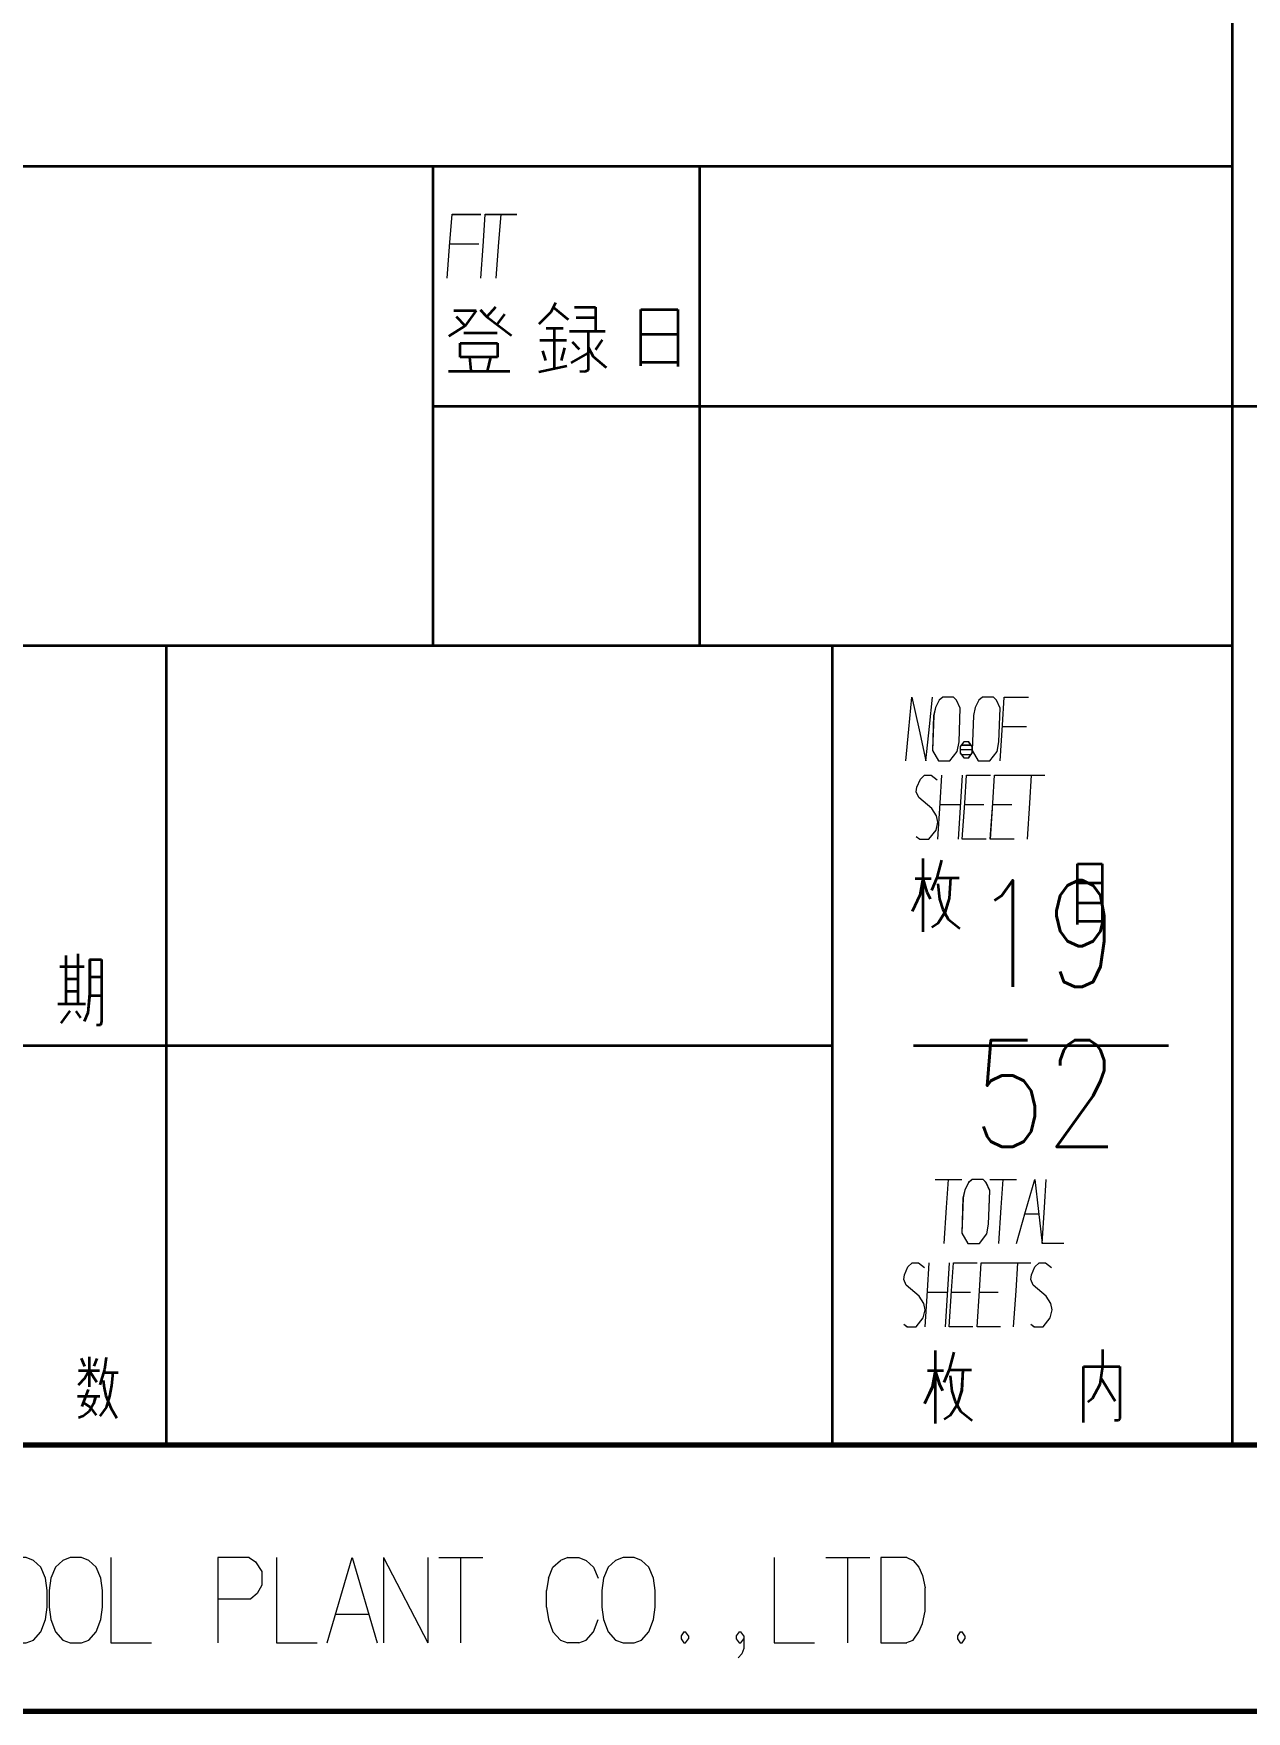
# Model space of a CAD drawing. Header units: millimetres. Extents: x 1333 to 104182, y -62616 to -5704.
# Drawn here: x 43506.9 to 43552.4, y -62590.8 to -62527.8 of the extents above; entities that cross this region are included whole.
import ezdxf
from ezdxf.enums import TextEntityAlignment as Align

# ---------------------------------------------------------------- set-up
doc = ezdxf.new("R2010")
doc.units = ezdxf.units.MM
doc.header["$LTSCALE"] = 0.5
for name, color, linetype in [('08', 1, 'Continuous'), ('11', 3, 'Continuous'), ('SHM_LABEL', 40, 'Continuous')]:
    doc.layers.add(name, color=color, linetype=linetype)
doc.styles.add('KAI', font='simplex.shx', dxfattribs={"width": 0.8, "bigfont": 'extfont.shx'})

# ---------------------------------------------------------------- blocks, each defined once
blk = doc.blocks.new('A$C32A078D3')
at = {"color": 7, "lineweight": 13}
for points in [[(-70.689, 5.774), (-70.965, 5.67), (-71.242, 5.412), (-71.415, 4.999), (-71.484, 4.535), (-71.484, 3.916), (-71.415, 3.451), (-71.242, 2.986), (-70.965, 2.677), (-70.689, 2.574), (-70.274, 2.574), (-69.997, 2.677), (-69.72, 2.986), (-69.548, 3.451), (-69.478, 3.916), (-69.478, 4.535), (-69.548, 4.999), (-69.72, 5.412), (-69.997, 5.67), (-70.274, 5.774)], [(-68.614, 5.774), (-68.891, 5.67), (-69.167, 5.412), (-69.34, 4.999), (-69.409, 4.535), (-69.409, 3.916), (-69.34, 3.451), (-69.167, 2.986), (-68.891, 2.677), (-68.614, 2.574), (-68.199, 2.574), (-67.922, 2.677), (-67.646, 2.986), (-67.473, 3.451), (-67.404, 3.916), (-67.404, 4.535), (-67.473, 4.999), (-67.646, 5.412), (-67.922, 5.67), (-68.199, 5.774)], [(-47.865, 5.774), (-48.142, 5.67), (-48.419, 5.412), (-48.592, 4.999), (-48.661, 4.535), (-48.661, 3.916), (-48.592, 3.451), (-48.419, 2.986), (-48.142, 2.677), (-47.865, 2.574), (-47.451, 2.574), (-47.174, 2.677), (-46.897, 2.986), (-46.724, 3.451), (-46.655, 3.916), (-46.655, 4.535), (-46.724, 4.999), (-46.897, 5.412), (-47.174, 5.67), (-47.451, 5.774)]]:
    blk.add_lwpolyline(points, close=True, dxfattribs=at)
for points in [[(-67.092, 5.774), (-67.092, 2.574), (-65.571, 2.574)], [(-61.905, 5.774), (-63.081, 5.774)], [(-63.081, 5.774), (-63.081, 2.574)], [(-61.905, 5.774), (-61.663, 5.619), (-61.421, 5.257), (-61.421, 4.741), (-61.594, 4.432), (-61.836, 4.225)], [(-60.868, 5.774), (-60.868, 2.574), (-59.346, 2.574)], [(-58.966, 2.574), (-58.032, 5.774), (-57.099, 2.574)], [(-56.856, 5.774), (-56.856, 2.574)], [(-56.856, 5.774), (-55.197, 2.574)], [(-55.197, 5.774), (-55.197, 2.574)], [(-54.782, 5.774), (-53.122, 5.774)], [(-53.952, 2.574), (-53.952, 5.774)], [(-50.494, 5.412), (-50.217, 5.67)], [(-49.94, 5.774), (-50.217, 5.67)], [(-49.94, 5.774), (-49.525, 5.774)], [(-49.525, 5.774), (-49.249, 5.67), (-48.972, 5.412), (-48.799, 4.999)], [(-42.194, 5.774), (-42.194, 2.574), (-40.673, 2.574)], [(-40.258, 5.774), (-38.598, 5.774)], [(-39.428, 2.574), (-39.428, 5.774)], [(-37.215, 5.774), (-38.183, 5.774), (-38.183, 2.574)], [(-37.215, 5.774), (-36.973, 5.67), (-36.765, 5.412), (-36.627, 5.103), (-36.523, 4.638)], [(-50.667, 4.999), (-50.494, 5.412)], [(-50.667, 4.999), (-50.736, 4.535)], [(-50.736, 3.916), (-50.736, 4.535)], [(-36.523, 3.761), (-36.523, 4.638)], [(-63.081, 4.225), (-61.836, 4.225)], [(-50.736, 3.916), (-50.667, 3.451)], [(-58.655, 3.657), (-57.41, 3.657)], [(-50.667, 3.451), (-50.494, 2.986)], [(-49.525, 2.574), (-49.249, 2.677), (-48.972, 2.986), (-48.799, 3.451)], [(-37.249, 2.574), (-36.973, 2.677), (-36.765, 2.986), (-36.627, 3.296), (-36.523, 3.761)], [(-50.494, 2.986), (-50.217, 2.677)], [(-50.217, 2.677), (-49.94, 2.574)], [(-49.525, 2.574), (-49.94, 2.574)], [(-45.583, 2.986), (-45.687, 2.832)], [(-45.687, 2.832), (-45.687, 2.728)], [(-45.687, 2.728), (-45.583, 2.574)], [(-45.583, 2.986), (-45.514, 2.986)], [(-45.583, 2.574), (-45.514, 2.574)], [(-45.41, 2.832), (-45.514, 2.986)], [(-45.514, 2.574), (-45.41, 2.728)], [(-45.41, 2.832), (-45.41, 2.728)], [(-43.508, 2.986), (-43.612, 2.832)], [(-43.612, 2.832), (-43.612, 2.728)], [(-43.612, 2.728), (-43.508, 2.574)], [(-43.508, 2.986), (-43.439, 2.986)], [(-43.508, 2.574), (-43.439, 2.574)], [(-43.335, 2.832), (-43.439, 2.986)], [(-43.439, 2.574), (-43.335, 2.728)], [(-43.335, 2.832), (-43.335, 2.367)], [(-38.183, 2.574), (-37.215, 2.574)], [(-35.209, 2.986), (-35.313, 2.832)], [(-35.313, 2.832), (-35.313, 2.728)], [(-35.313, 2.728), (-35.209, 2.574)], [(-35.209, 2.986), (-35.14, 2.986)], [(-35.209, 2.574), (-35.14, 2.574)], [(-35.036, 2.832), (-35.14, 2.986)], [(-35.14, 2.574), (-35.036, 2.728)], [(-35.036, 2.832), (-35.036, 2.728)], [(-43.335, 2.367), (-43.405, 2.161), (-43.543, 2.006)]]:
    blk.add_lwpolyline(points, dxfattribs=at)
blk = doc.blocks.new('999')
at = {"color": 7, "lineweight": 35}
for p, q in [((75849.98, -11451.12), (75849.98, -11913.12)), ((75849.98, -11769.12), (75474.98, -11769.12)), ((75759.98, -11796.12), (75854.48, -11796.12)), ((75804.98, -11823.12), (75475.51, -11823.12)), ((75729.98, -11913.12), (75729.98, -11823.12)), ((75804.98, -11913.12), (75804.98, -11823.12)), ((75684.98, -11868.12), (75804.98, -11868.12)), ((75894.98, -11913.12), (75114.98, -11913.12))]:
    blk.add_line(p, q, dxfattribs=at)
at = {"color": 7, "lineweight": 35, "ltscale": 0.45}
for p, q in [((75759.98, -11769.12), (75759.98, -11823.12)), ((75789.98, -11769.12), (75789.98, -11823.12))]:
    blk.add_line(p, q, dxfattribs=at)
at = {"color": 7, "lineweight": 35, "ltscale": 0.020947}
for p, q in [((75762.33, -11785.36), (75764.84, -11785.36)), ((75816.71, -11849.24), (75819.22, -11849.24)), ((75818.11, -11904.64), (75820.62, -11904.64))]:
    blk.add_line(p, q, dxfattribs=at)
at = {"color": 7, "lineweight": 35, "ltscale": 0.017522}
blk.add_line((75764.84, -11785.36), (75763.61, -11787.06), dxfattribs=at)
at = {"color": 7, "lineweight": 35, "ltscale": 0.008882}
blk.add_line((75765.31, -11785.28), (75766.03, -11786.08), dxfattribs=at)
at = {"color": 7, "lineweight": 35, "ltscale": 0.012369}
blk.add_line((75767.04, -11784.99), (75766.03, -11786.08), dxfattribs=at)
at = {"color": 7, "lineweight": 35, "ltscale": 0.009849}
blk.add_line((75773.77, -11784.47), (75773.25, -11785.53), dxfattribs=at)
at = {"color": 7, "lineweight": 35, "ltscale": 0.018018}
blk.add_line((75773.51, -11784.99), (75775.19, -11786.35), dxfattribs=at)
at = {"color": 7, "lineweight": 35, "ltscale": 0.019714}
blk.add_line((75775.93, -11784.99), (75778.3, -11784.99), dxfattribs=at)
at = {"color": 7, "lineweight": 35, "ltscale": 0.022021}
blk.add_line((75778.3, -11784.99), (75778.3, -11787.63), dxfattribs=at)
at = {"color": 7, "lineweight": 35, "ltscale": 0.052899}
blk.add_line((75783.4, -11791.58), (75783.4, -11785.23), dxfattribs=at)
at = {"color": 7, "lineweight": 35, "ltscale": 0.034705}
for p, q in [((75783.4, -11785.23), (75787.57, -11785.23)), ((75783.4, -11788), (75787.57, -11788)), ((75783.4, -11791.16), (75787.57, -11791.16))]:
    blk.add_line(p, q, dxfattribs=at)
at = {"color": 7, "lineweight": 35, "ltscale": 0.053516}
blk.add_line((75787.57, -11785.23), (75787.57, -11791.66), dxfattribs=at)
at = {"color": 7, "lineweight": 35, "ltscale": 0.018302}
blk.add_line((75763.61, -11787.06), (75761.76, -11788.25), dxfattribs=at)
at = {"color": 7, "lineweight": 35, "ltscale": 0.012214}
blk.add_line((75762.58, -11786.03), (75763.61, -11787.06), dxfattribs=at)
at = {"color": 7, "lineweight": 35, "ltscale": 0.029104}
blk.add_line((75766.03, -11786.08), (75768.84, -11788.15), dxfattribs=at)
at = {"color": 7, "lineweight": 35, "ltscale": 0.011868}
blk.add_line((75768.02, -11785.78), (75767.17, -11786.92), dxfattribs=at)
at = {"color": 7, "lineweight": 35, "ltscale": 0.015988}
blk.add_line((75773.25, -11785.53), (75771.89, -11786.89), dxfattribs=at)
at = {"color": 7, "lineweight": 35, "ltscale": 0.016016}
blk.add_line((75772.73, -11787.33), (75774.65, -11787.33), dxfattribs=at)
at = {"color": 7, "lineweight": 35, "ltscale": 0.037256}
blk.add_line((75773.64, -11787.33), (75773.64, -11791.81), dxfattribs=at)
at = {"color": 7, "lineweight": 35, "ltscale": 0.018274}
for p, q in [((75776.11, -11786.12), (75778.3, -11786.12)), ((75721.32, -11862.26), (75721.11, -11864.44))]:
    blk.add_line(p, q, dxfattribs=at)
at = {"color": 7, "lineweight": 35, "ltscale": 0.013379}
blk.add_line((75763.05, -11790.62), (75763.05, -11789.01), dxfattribs=at)
at = {"color": 7, "lineweight": 35, "ltscale": 0.03512}
for p, q in [((75763.05, -11789.01), (75767.26, -11789.01)), ((75767.26, -11790.59), (75763.05, -11790.59))]:
    blk.add_line(p, q, dxfattribs=at)
at = {"color": 7, "lineweight": 35, "ltscale": 0.031433}
blk.add_line((75763.44, -11787.88), (75767.21, -11787.88), dxfattribs=at)
at = {"color": 7, "lineweight": 35, "ltscale": 0.013174}
blk.add_line((75767.26, -11789.01), (75767.26, -11790.59), dxfattribs=at)
at = {"color": 7, "lineweight": 35, "ltscale": 0.024854}
blk.add_line((75772.02, -11788.69), (75775, -11788.69), dxfattribs=at)
at = {"color": 7, "lineweight": 35, "ltscale": 0.033472}
blk.add_line((75775.34, -11787.68), (75779.36, -11787.68), dxfattribs=at)
at = {"color": 7, "lineweight": 35, "ltscale": 0.009605}
blk.add_line((75775.64, -11788.87), (75776.43, -11789.71), dxfattribs=at)
at = {"color": 7, "lineweight": 35, "ltscale": 0.036639}
blk.add_line((75777.44, -11787.68), (75777.44, -11792.08), dxfattribs=at)
at = {"color": 7, "lineweight": 35, "ltscale": 0.011126}
blk.add_line((75779.04, -11788.64), (75778.3, -11789.76), dxfattribs=at)
at = {"color": 7, "lineweight": 35, "ltscale": 0.012615}
blk.add_line((75764.08, -11790.59), (75764.23, -11792.1), dxfattribs=at)
at = {"color": 7, "lineweight": 35, "ltscale": 0.013483}
blk.add_line((75766.45, -11790.59), (75766.1, -11792.18), dxfattribs=at)
at = {"color": 7, "lineweight": 35, "ltscale": 0.009505}
blk.add_line((75772.31, -11789.9), (75772.66, -11790.99), dxfattribs=at)
at = {"color": 7, "lineweight": 35, "ltscale": 0.012185}
blk.add_line((75774.8, -11789.56), (75774.41, -11790.97), dxfattribs=at)
at = {"color": 7, "lineweight": 35, "ltscale": 0.018228}
blk.add_line((75775.54, -11791.24), (75777.44, -11790.15), dxfattribs=at)
at = {"color": 7, "lineweight": 35, "ltscale": 0.010128}
blk.add_line((75777.44, -11789.46), (75778.03, -11790.52), dxfattribs=at)
at = {"color": 7, "lineweight": 35, "ltscale": 0.015901}
blk.add_line((75778.03, -11790.52), (75779.48, -11791.76), dxfattribs=at)
at = {"color": 7, "lineweight": 35, "ltscale": 0.057703}
blk.add_line((75761.72, -11792.18), (75768.64, -11792.18), dxfattribs=at)
at = {"color": 7, "lineweight": 35, "ltscale": 0.026672}
blk.add_line((75771.92, -11792.25), (75775.05, -11791.58), dxfattribs=at)
at = {"color": 7, "lineweight": 35, "ltscale": 0.004742}
blk.add_line((75777.09, -11792.25), (75776.53, -11792.2), dxfattribs=at)
at = {"color": 7, "lineweight": 35, "ltscale": 0.003221}
blk.add_line((75777.44, -11792.08), (75777.09, -11792.25), dxfattribs=at)
at = {"color": 7, "lineweight": 35, "ltscale": 0.375}
blk.add_line((75849.98, -11823.12), (75804.98, -11823.12), dxfattribs=at)
at = {"color": 7, "lineweight": 35, "ltscale": 0.068576}
for p, q in [((75815.15, -11847.08), (75815.15, -11855.31)), ((75816.55, -11902.48), (75816.55, -11910.71))]:
    blk.add_line(p, q, dxfattribs=at)
at = {"color": 7, "lineweight": 35, "ltscale": 0.017161}
blk.add_line((75817.24, -11847.25), (75816.71, -11849.24), dxfattribs=at)
at = {"color": 7, "lineweight": 35, "ltscale": 0.023145}
for p, q in [((75832.56, -11847.65), (75835.34, -11847.65)), ((75832.56, -11849.81), (75835.34, -11849.81)), ((75832.56, -11852.07), (75835.34, -11852.07)), ((75832.56, -11854.13), (75835.34, -11854.13))]:
    blk.add_line(p, q, dxfattribs=at)
at = {"color": 7, "lineweight": 35, "ltscale": 0.057181}
blk.add_line((75832.56, -11854.51), (75832.56, -11847.65), dxfattribs=at)
at = {"color": 7, "lineweight": 35, "ltscale": 0.057581}
blk.add_line((75835.34, -11847.65), (75835.34, -11854.56), dxfattribs=at)
at = {"color": 7, "lineweight": 35, "ltscale": 0.014966}
for p, q in [((75814.27, -11849.31), (75816.06, -11849.31)), ((75815.66, -11904.71), (75817.46, -11904.71))]:
    blk.add_line(p, q, dxfattribs=at)
at = {"color": 7, "lineweight": 35, "ltscale": 0.015843}
for p, q in [((75815.15, -11849.31), (75814.82, -11851.18)), ((75816.55, -11904.71), (75816.21, -11906.58))]:
    blk.add_line(p, q, dxfattribs=at)
at = {"color": 7, "lineweight": 35, "ltscale": 0.013344}
blk.add_line((75815.15, -11849.31), (75815.61, -11850.84), dxfattribs=at)
at = {"color": 7, "lineweight": 35, "ltscale": 0.012994}
blk.add_line((75816.71, -11849.24), (75816.11, -11850.68), dxfattribs=at)
at = {"color": 7, "lineweight": 35, "ltscale": 0.019431}
for p, q in [((75818.27, -11849.24), (75818.12, -11851.56)), ((75819.66, -11904.64), (75819.52, -11906.97))]:
    blk.add_line(p, q, dxfattribs=at)
at = {"color": 7, "lineweight": 35, "ltscale": 0.017255}
for p, q in [((75814.82, -11851.18), (75813.93, -11853.05)), ((75816.21, -11906.58), (75815.33, -11908.46))]:
    blk.add_line(p, q, dxfattribs=at)
at = {"color": 7, "lineweight": 35, "ltscale": 0.006882}
blk.add_line((75815.61, -11850.84), (75815.97, -11851.59), dxfattribs=at)
at = {"color": 7, "lineweight": 35, "ltscale": 0.014287}
blk.add_line((75816.83, -11849.93), (75817.02, -11851.64), dxfattribs=at)
at = {"color": 7, "lineweight": 35, "ltscale": 0.01408}
for p, q in [((75818.12, -11851.56), (75817.6, -11853.17)), ((75819.52, -11906.97), (75819, -11908.58))]:
    blk.add_line(p, q, dxfattribs=at)
at = {"color": 7, "lineweight": 35, "ltscale": 0.01189}
for p, q in [((75817.6, -11853.17), (75816.83, -11854.37)), ((75819, -11908.58), (75818.23, -11909.78))]:
    blk.add_line(p, q, dxfattribs=at)
at = {"color": 7, "lineweight": 35, "ltscale": 0.010301}
blk.add_line((75817.02, -11851.64), (75817.4, -11852.81), dxfattribs=at)
at = {"color": 7, "lineweight": 35, "ltscale": 0.010289}
for p, q in [((75817.4, -11852.81), (75818, -11853.89)), ((75818.8, -11908.22), (75819.4, -11909.3))]:
    blk.add_line(p, q, dxfattribs=at)
at = {"color": 7, "lineweight": 35, "ltscale": 0.006873}
for p, q in [((75816.83, -11854.37), (75816.16, -11854.85)), ((75818.23, -11909.78), (75817.56, -11910.26))]:
    blk.add_line(p, q, dxfattribs=at)
at = {"color": 7, "lineweight": 35, "ltscale": 0.013902}
for p, q in [((75818, -11853.89), (75819.3, -11854.95)), ((75819.4, -11909.3), (75820.69, -11910.35))]:
    blk.add_line(p, q, dxfattribs=at)
at = {"color": 7, "lineweight": 35, "ltscale": 0.045142}
blk.add_line((75718.65, -11857.99), (75718.65, -11863.41), dxfattribs=at)
at = {"color": 7, "lineweight": 35, "ltscale": 0.046893}
blk.add_line((75719.98, -11857.81), (75719.98, -11863.44), dxfattribs=at)
at = {"color": 7, "lineweight": 35, "ltscale": 0.011035}
for p, q in [((75721.32, -11858.44), (75722.64, -11858.44)), ((75721.32, -11860.38), (75722.64, -11860.38))]:
    blk.add_line(p, q, dxfattribs=at)
at = {"color": 7, "lineweight": 35, "ltscale": 0.031802}
blk.add_line((75721.32, -11858.44), (75721.32, -11862.26), dxfattribs=at)
at = {"color": 7, "lineweight": 35, "ltscale": 0.058078}
blk.add_line((75722.64, -11858.44), (75722.64, -11865.41), dxfattribs=at)
at = {"color": 7, "lineweight": 35, "ltscale": 0.022729}
blk.add_line((75717.98, -11859.23), (75720.7, -11859.23), dxfattribs=at)
at = {"color": 7, "lineweight": 35, "ltscale": 0.011023}
for p, q in [((75718.65, -11860.62), (75719.98, -11860.62)), ((75718.65, -11862.02), (75719.98, -11862.02))]:
    blk.add_line(p, q, dxfattribs=at)
at = {"color": 7, "lineweight": 35, "ltscale": 0.011206}
blk.add_line((75721.29, -11862.48), (75722.64, -11862.48), dxfattribs=at)
at = {"color": 7, "lineweight": 35, "ltscale": 0.025818}
blk.add_line((75717.75, -11863.44), (75720.85, -11863.44), dxfattribs=at)
at = {"color": 7, "lineweight": 35, "ltscale": 0.014197}
blk.add_line((75719.07, -11864.23), (75718.09, -11865.62), dxfattribs=at)
at = {"color": 7, "lineweight": 35, "ltscale": 0.007705}
blk.add_line((75719.75, -11864.26), (75720.3, -11865.01), dxfattribs=at)
at = {"color": 7, "lineweight": 35, "ltscale": 0.008758}
blk.add_line((75721.11, -11864.44), (75720.7, -11865.41), dxfattribs=at)
at = {"color": 7, "lineweight": 35, "ltscale": 0.003796}
blk.add_line((75722.53, -11865.82), (75722.07, -11865.82), dxfattribs=at)
at = {"color": 7, "lineweight": 35, "ltscale": 0.003533}
blk.add_line((75722.64, -11865.41), (75722.53, -11865.82), dxfattribs=at)
at = {"color": 7, "lineweight": 35, "ltscale": 0.239099}
blk.add_line((75814.11, -11868.12), (75842.8, -11868.12), dxfattribs=at)
at = {"color": 7, "lineweight": 35, "ltscale": 0.016013}
blk.add_line((75835.39, -11902.35), (75835.39, -11904.27), dxfattribs=at)
at = {"color": 7, "lineweight": 35, "ltscale": 0.008164}
blk.add_line((75720.35, -11903.33), (75720.74, -11904.23), dxfattribs=at)
at = {"color": 7, "lineweight": 35, "ltscale": 0.028311}
blk.add_line((75721.25, -11903.17), (75721.25, -11906.57), dxfattribs=at)
at = {"color": 7, "lineweight": 35, "ltscale": 0.0079}
blk.add_line((75722.12, -11903.36), (75721.78, -11904.24), dxfattribs=at)
at = {"color": 7, "lineweight": 35, "ltscale": 0.011243}
blk.add_line((75723.18, -11903.26), (75722.98, -11904.6), dxfattribs=at)
at = {"color": 7, "lineweight": 35, "ltscale": 0.017167}
blk.add_line((75818.63, -11902.65), (75818.11, -11904.64), dxfattribs=at)
at = {"color": 7, "lineweight": 35, "ltscale": 0.034058}
blk.add_line((75833.23, -11904.27), (75837.32, -11904.27), dxfattribs=at)
at = {"color": 7, "lineweight": 35, "ltscale": 0.052502}
blk.add_line((75833.23, -11910.57), (75833.23, -11904.27), dxfattribs=at)
at = {"color": 7, "lineweight": 35, "ltscale": 0.017097}
blk.add_line((75835.39, -11904.27), (75835.06, -11906.29), dxfattribs=at)
at = {"color": 7, "lineweight": 35, "ltscale": 0.048779}
blk.add_line((75837.32, -11904.27), (75837.32, -11910.12), dxfattribs=at)
at = {"color": 7, "lineweight": 35, "ltscale": 0.009044}
blk.add_line((75720.77, -11905.58), (75720.03, -11906.37), dxfattribs=at)
at = {"color": 7, "lineweight": 35, "ltscale": 0.019482}
blk.add_line((75720.07, -11904.74), (75722.41, -11904.74), dxfattribs=at)
at = {"color": 7, "lineweight": 35, "ltscale": 0.008049}
blk.add_line((75721.25, -11904.74), (75720.77, -11905.58), dxfattribs=at)
at = {"color": 7, "lineweight": 35, "ltscale": 0.012939}
blk.add_line((75721.25, -11904.74), (75722.12, -11906.03), dxfattribs=at)
at = {"color": 7, "lineweight": 35, "ltscale": 0.015129}
blk.add_line((75722.98, -11904.6), (75722.46, -11906.34), dxfattribs=at)
at = {"color": 7, "lineweight": 35, "ltscale": 0.007281}
blk.add_line((75722.84, -11905.82), (75722.94, -11906.69), dxfattribs=at)
at = {"color": 7, "lineweight": 35, "ltscale": 0.01366}
blk.add_line((75722.88, -11904.95), (75724.52, -11904.95), dxfattribs=at)
at = {"color": 7, "lineweight": 35, "ltscale": 0.012385}
blk.add_line((75723.93, -11904.95), (75723.77, -11906.43), dxfattribs=at)
at = {"color": 7, "lineweight": 35, "ltscale": 0.013341}
blk.add_line((75816.55, -11904.71), (75817, -11906.25), dxfattribs=at)
at = {"color": 7, "lineweight": 35, "ltscale": 0.006887}
blk.add_line((75817, -11906.25), (75817.36, -11906.99), dxfattribs=at)
at = {"color": 7, "lineweight": 35, "ltscale": 0.012989}
blk.add_line((75818.11, -11904.64), (75817.51, -11906.08), dxfattribs=at)
at = {"color": 7, "lineweight": 35, "ltscale": 0.014284}
blk.add_line((75818.23, -11905.34), (75818.42, -11907.04), dxfattribs=at)
at = {"color": 7, "lineweight": 35, "ltscale": 0.015369}
blk.add_line((75835.06, -11906.29), (75834.21, -11907.93), dxfattribs=at)
at = {"color": 7, "lineweight": 35, "ltscale": 0.025794}
blk.add_line((75835.18, -11905.54), (75836.82, -11908.17), dxfattribs=at)
at = {"color": 7, "lineweight": 35, "ltscale": 0.021021}
blk.add_line((75719.95, -11907.62), (75722.47, -11907.62), dxfattribs=at)
at = {"color": 7, "lineweight": 35, "ltscale": 0.017013}
blk.add_line((75721.16, -11906.85), (75720.43, -11908.76), dxfattribs=at)
at = {"color": 7, "lineweight": 35, "ltscale": 0.007527}
blk.add_line((75721.99, -11907.62), (75721.75, -11908.49), dxfattribs=at)
at = {"color": 7, "lineweight": 35, "ltscale": 0.007429}
blk.add_line((75722.94, -11906.69), (75723.14, -11907.56), dxfattribs=at)
at = {"color": 7, "lineweight": 35, "ltscale": 0.012408}
blk.add_line((75723.14, -11907.56), (75723.7, -11908.94), dxfattribs=at)
at = {"color": 7, "lineweight": 35, "ltscale": 0.011169}
blk.add_line((75723.56, -11907.61), (75723.18, -11908.9), dxfattribs=at)
at = {"color": 7, "lineweight": 35, "ltscale": 0.009991}
blk.add_line((75723.77, -11906.43), (75723.56, -11907.61), dxfattribs=at)
at = {"color": 7, "lineweight": 35, "ltscale": 0.010304}
blk.add_line((75818.42, -11907.04), (75818.8, -11908.22), dxfattribs=at)
at = {"color": 7, "lineweight": 35, "ltscale": 0.005232}
blk.add_line((75834.21, -11907.93), (75833.71, -11908.3), dxfattribs=at)
at = {"color": 7, "lineweight": 35, "ltscale": 0.004694}
blk.add_line((75720.58, -11909.86), (75720.06, -11910.06), dxfattribs=at)
at = {"color": 7, "lineweight": 35, "ltscale": 0.007101}
blk.add_line((75721.27, -11909.35), (75720.58, -11909.86), dxfattribs=at)
at = {"color": 7, "lineweight": 35, "ltscale": 0.007352}
blk.add_line((75720.59, -11908.33), (75721.33, -11908.82), dxfattribs=at)
at = {"color": 7, "lineweight": 35, "ltscale": 0.00816}
blk.add_line((75721.75, -11908.49), (75721.27, -11909.35), dxfattribs=at)
at = {"color": 7, "lineweight": 35, "ltscale": 0.009949}
blk.add_line((75721.33, -11908.82), (75722.05, -11909.76), dxfattribs=at)
at = {"color": 7, "lineweight": 35, "ltscale": 0.010044}
blk.add_line((75723.18, -11908.9), (75722.46, -11909.86), dxfattribs=at)
at = {"color": 7, "lineweight": 35, "ltscale": 0.011303}
blk.add_line((75723.7, -11908.94), (75724.39, -11910.11), dxfattribs=at)
at = {"color": 7, "lineweight": 35, "ltscale": 0.002398}
blk.add_line((75837.32, -11910.12), (75837.18, -11910.37), dxfattribs=at)
at = {"color": 7, "lineweight": 35, "ltscale": 0.003748}
blk.add_line((75837.18, -11910.37), (75836.73, -11910.37), dxfattribs=at)
at = {"color": 7, "lineweight": 70}
for p, q in [((75894.98, -11913.12), (73476.98, -11913.12)), ((75924.98, -11943.12), (73401.98, -11943.12))]:
    blk.add_line(p, q, dxfattribs=at)
at = {"color": 7, "lineweight": 35, "ltscale": 0.175}
blk.add_line((75849.98, -11913.12), (75870.98, -11913.12), dxfattribs=at)
at = {"color": 7, "lineweight": 13}
for points in [[(75761.57, -11781.72), (75761.89, -11777.67), (75762.14, -11774.52), (75765.38, -11774.52)], [(75765.38, -11781.72), (75765.63, -11778.12), (75765.87, -11774.52)], [(75765.87, -11774.52), (75769.44, -11774.52)], [(75767.09, -11781.72), (75767.41, -11777.67), (75767.66, -11774.52)], [(75761.89, -11777.85), (75765.14, -11777.85)], [(75813.24, -11836.08), (75813.58, -11832.48), (75813.92, -11828.88), (75814.73, -11832.57), (75815.48, -11836.08), (75815.89, -11832.21), (75816.23, -11828.88)], [(75823.84, -11836.08), (75824.11, -11832.03), (75824.31, -11828.88), (75827.03, -11828.88)], [(75824.11, -11832.21), (75826.83, -11832.21)], [(75819.49, -11834.28), (75820.58, -11834.28)], [(75820.71, -11834.82), (75819.35, -11834.82)], [(75819.49, -11835.36), (75820.58, -11835.36)], [(75814.41, -11844.6), (75814.81, -11844.87), (75815.82, -11844.87), (75816.63, -11843.88), (75816.83, -11842.98), (75816.7, -11842.26), (75816.16, -11841.45), (75814.68, -11840.19), (75814.41, -11839.56), (75814.48, -11839.02), (75814.88, -11838.12), (75815.35, -11837.67), (75816.09, -11837.67), (75816.76, -11838.21)], [(75816.83, -11844.87), (75817.1, -11840.82), (75817.3, -11837.67)], [(75819.59, -11837.67), (75819.39, -11840.73), (75819.12, -11844.87)], [(75822.28, -11844.87), (75819.59, -11844.87), (75819.86, -11840.82), (75820.06, -11837.67), (75822.75, -11837.67)], [(75825.44, -11844.87), (75822.75, -11844.87), (75823.02, -11840.82), (75823.22, -11837.67), (75825.91, -11837.67)], [(75825.91, -11837.67), (75828.86, -11837.67)], [(75826.92, -11844.87), (75827.18, -11840.82), (75827.39, -11837.67)], [(75817.1, -11841), (75819.39, -11841)], [(75819.86, -11841), (75822.01, -11841)], [(75823.02, -11841), (75825.17, -11841)], [(75816.52, -11883.21), (75819.53, -11883.21)], [(75817.55, -11890.41), (75817.82, -11886.36), (75818.03, -11883.21)], [(75822.68, -11883.21), (75825.7, -11883.21)], [(75823.71, -11890.41), (75823.98, -11886.36), (75824.19, -11883.21)], [(75825.7, -11890.41), (75826.72, -11886.81), (75827.75, -11883.21), (75828.16, -11886.81), (75828.57, -11890.41)], [(75831.04, -11890.41), (75828.57, -11890.41), (75828.85, -11886.36), (75829.05, -11883.21)], [(75826.66, -11887.08), (75828.16, -11887.08)], [(75813, -11899.52), (75813.4, -11899.79), (75814.4, -11899.79), (75815.2, -11898.8), (75815.4, -11897.9), (75815.26, -11897.18), (75814.73, -11896.37), (75813.27, -11895.11), (75813, -11894.48), (75813.07, -11893.94), (75813.47, -11893.04), (75813.93, -11892.59), (75814.67, -11892.59), (75815.33, -11893.13)], [(75815.4, -11899.79), (75815.66, -11895.74), (75815.86, -11892.59)], [(75818.12, -11892.59), (75817.92, -11895.65), (75817.66, -11899.79)], [(75820.78, -11899.79), (75818.12, -11899.79), (75818.39, -11895.74), (75818.59, -11892.59), (75821.25, -11892.59)], [(75823.91, -11899.79), (75821.25, -11899.79), (75821.52, -11895.74), (75821.72, -11892.59), (75824.38, -11892.59)], [(75824.38, -11892.59), (75827.3, -11892.59)], [(75825.37, -11899.79), (75825.64, -11895.74), (75825.84, -11892.59)], [(75827.3, -11899.52), (75827.7, -11899.79), (75828.7, -11899.79), (75829.5, -11898.8), (75829.7, -11897.9), (75829.56, -11897.18), (75829.03, -11896.37), (75827.57, -11895.11), (75827.3, -11894.48), (75827.37, -11893.94), (75827.77, -11893.04), (75828.23, -11892.59), (75828.97, -11892.59), (75829.63, -11893.13)], [(75815.66, -11895.92), (75817.92, -11895.92)], [(75818.39, -11895.92), (75820.52, -11895.92)], [(75821.52, -11895.92), (75823.64, -11895.92)]]:
    blk.add_lwpolyline(points, dxfattribs=at)
for points in [[(75818.2, -11836.08), (75819.01, -11835), (75819.22, -11833.92), (75819.35, -11830.14), (75818.95, -11829.24), (75818.61, -11828.88), (75817.38, -11828.88), (75816.98, -11829.24), (75816.57, -11830.05), (75816.36, -11830.95), (75816.23, -11834.91), (75816.91, -11836.08)], [(75822.68, -11836.08), (75823.5, -11835), (75823.7, -11833.92), (75823.84, -11830.14), (75823.43, -11829.24), (75823.09, -11828.88), (75821.87, -11828.88), (75821.46, -11829.24), (75821.05, -11830.05), (75820.85, -11830.95), (75820.71, -11834.91), (75821.39, -11836.08)], [(75819.76, -11835.72), (75820.31, -11835.72), (75820.71, -11835.18), (75820.71, -11834.46), (75820.31, -11833.92), (75819.76, -11833.92), (75819.35, -11834.46), (75819.35, -11835.18)], [(75821.52, -11890.41), (75822.34, -11889.33), (75822.55, -11888.25), (75822.68, -11884.47), (75822.27, -11883.57), (75821.93, -11883.21), (75820.7, -11883.21), (75820.29, -11883.57), (75819.87, -11884.38), (75819.67, -11885.28), (75819.53, -11889.24), (75820.22, -11890.41)]]:
    blk.add_lwpolyline(points, close=True, dxfattribs=at)

msp = doc.modelspace()

# ---------------------------------------------------------------- linework, layer by layer
at = {"color": 7, "lineweight": 35}
for p, q in [((43551.862, -62426.825), (43551.862, -62580.825)), ((43551.862, -62532.825), (43426.862, -62532.825)), ((43521.862, -62541.825), (43553.362, -62541.825)), ((43536.862, -62550.825), (43427.041, -62550.825)), ((43511.862, -62580.825), (43511.862, -62550.825)), ((43536.862, -62580.825), (43536.862, -62550.825)), ((43496.862, -62565.825), (43536.862, -62565.825)), ((43566.862, -62580.825), (43306.862, -62580.825))]:
    msp.add_line(p, q, dxfattribs=at)
at = {"color": 7, "lineweight": 35, "ltscale": 0.45}
for p, q in [((43521.862, -62532.825), (43521.862, -62550.825)), ((43531.862, -62532.825), (43531.862, -62550.825))]:
    msp.add_line(p, q, dxfattribs=at)
at = {"color": 7, "lineweight": 35, "ltscale": 0.020947}
for p, q in [((43522.647, -62538.238), (43523.484, -62538.238)), ((43540.773, -62559.531), (43541.611, -62559.531)), ((43541.238, -62577.999), (43542.076, -62577.999))]:
    msp.add_line(p, q, dxfattribs=at)
at = {"color": 7, "lineweight": 35, "ltscale": 0.012214}
msp.add_line((43522.729, -62538.46), (43523.074, -62538.806), dxfattribs=at)
at = {"color": 7, "lineweight": 35, "ltscale": 0.017522}
msp.add_line((43523.484, -62538.238), (43523.074, -62538.806), dxfattribs=at)
at = {"color": 7, "lineweight": 35, "ltscale": 0.008882}
msp.add_line((43523.641, -62538.213), (43523.879, -62538.477), dxfattribs=at)
at = {"color": 7, "lineweight": 35, "ltscale": 0.012369}
msp.add_line((43524.216, -62538.115), (43523.879, -62538.477), dxfattribs=at)
at = {"color": 7, "lineweight": 35, "ltscale": 0.011868}
msp.add_line((43524.544, -62538.378), (43524.26, -62538.758), dxfattribs=at)
at = {"color": 7, "lineweight": 35, "ltscale": 0.015988}
msp.add_line((43526.286, -62538.296), (43525.834, -62538.748), dxfattribs=at)
at = {"color": 7, "lineweight": 35, "ltscale": 0.009849}
msp.add_line((43526.459, -62537.942), (43526.286, -62538.296), dxfattribs=at)
at = {"color": 7, "lineweight": 35, "ltscale": 0.018018}
msp.add_line((43526.375, -62538.114), (43526.935, -62538.567), dxfattribs=at)
at = {"color": 7, "lineweight": 35, "ltscale": 0.019714}
msp.add_line((43527.181, -62538.115), (43527.97, -62538.115), dxfattribs=at)
at = {"color": 7, "lineweight": 35, "ltscale": 0.022021}
msp.add_line((43527.97, -62538.115), (43527.97, -62538.995), dxfattribs=at)
at = {"color": 7, "lineweight": 35, "ltscale": 0.052899}
msp.add_line((43529.67, -62540.313), (43529.67, -62538.197), dxfattribs=at)
at = {"color": 7, "lineweight": 35, "ltscale": 0.034705}
for p, q in [((43529.67, -62538.197), (43531.059, -62538.197)), ((43529.67, -62539.119), (43531.059, -62539.119)), ((43529.67, -62540.173), (43531.059, -62540.173))]:
    msp.add_line(p, q, dxfattribs=at)
at = {"color": 7, "lineweight": 35, "ltscale": 0.053516}
msp.add_line((43531.059, -62538.197), (43531.059, -62540.337), dxfattribs=at)
at = {"color": 7, "lineweight": 35, "ltscale": 0.018302}
msp.add_line((43523.074, -62538.806), (43522.458, -62539.201), dxfattribs=at)
at = {"color": 7, "lineweight": 35, "ltscale": 0.031433}
msp.add_line((43523.016, -62539.078), (43524.273, -62539.078), dxfattribs=at)
at = {"color": 7, "lineweight": 35, "ltscale": 0.029104}
msp.add_line((43523.879, -62538.477), (43524.815, -62539.168), dxfattribs=at)
at = {"color": 7, "lineweight": 35, "ltscale": 0.016016}
msp.add_line((43526.113, -62538.897), (43526.754, -62538.897), dxfattribs=at)
at = {"color": 7, "lineweight": 35, "ltscale": 0.037256}
msp.add_line((43526.417, -62538.897), (43526.417, -62540.387), dxfattribs=at)
at = {"color": 7, "lineweight": 35, "ltscale": 0.033472}
msp.add_line((43526.984, -62539.012), (43528.323, -62539.012), dxfattribs=at)
at = {"color": 7, "lineweight": 35, "ltscale": 0.018274}
for p, q in [((43527.239, -62538.493), (43527.97, -62538.493)), ((43508.975, -62563.871), (43508.905, -62564.599))]:
    msp.add_line(p, q, dxfattribs=at)
at = {"color": 7, "lineweight": 35, "ltscale": 0.036639}
msp.add_line((43527.683, -62539.012), (43527.683, -62540.477), dxfattribs=at)
at = {"color": 7, "lineweight": 35, "ltscale": 0.03512}
for p, q in [((43522.885, -62539.456), (43524.29, -62539.456)), ((43524.29, -62539.983), (43522.885, -62539.983))]:
    msp.add_line(p, q, dxfattribs=at)
at = {"color": 7, "lineweight": 35, "ltscale": 0.013174}
msp.add_line((43524.29, -62539.456), (43524.29, -62539.983), dxfattribs=at)
at = {"color": 7, "lineweight": 35, "ltscale": 0.024854}
msp.add_line((43525.875, -62539.35), (43526.869, -62539.35), dxfattribs=at)
at = {"color": 7, "lineweight": 35, "ltscale": 0.012185}
msp.add_line((43526.803, -62539.638), (43526.672, -62540.107), dxfattribs=at)
at = {"color": 7, "lineweight": 35, "ltscale": 0.009605}
msp.add_line((43527.083, -62539.407), (43527.346, -62539.687), dxfattribs=at)
at = {"color": 7, "lineweight": 35, "ltscale": 0.010128}
msp.add_line((43527.683, -62539.605), (43527.879, -62539.959), dxfattribs=at)
at = {"color": 7, "lineweight": 35, "ltscale": 0.011126}
msp.add_line((43528.216, -62539.333), (43527.97, -62539.704), dxfattribs=at)
at = {"color": 7, "lineweight": 35, "ltscale": 0.012615}
msp.add_line((43523.23, -62539.983), (43523.279, -62540.486), dxfattribs=at)
at = {"color": 7, "lineweight": 35, "ltscale": 0.013483}
msp.add_line((43524.019, -62539.983), (43523.903, -62540.51), dxfattribs=at)
at = {"color": 7, "lineweight": 35, "ltscale": 0.026672}
msp.add_line((43525.842, -62540.535), (43526.886, -62540.313), dxfattribs=at)
at = {"color": 7, "lineweight": 35, "ltscale": 0.009505}
msp.add_line((43525.974, -62539.753), (43526.089, -62540.115), dxfattribs=at)
at = {"color": 7, "lineweight": 35, "ltscale": 0.018228}
msp.add_line((43527.05, -62540.197), (43527.683, -62539.835), dxfattribs=at)
at = {"color": 7, "lineweight": 35, "ltscale": 0.015901}
msp.add_line((43527.879, -62539.959), (43528.364, -62540.37), dxfattribs=at)
at = {"color": 7, "lineweight": 35, "ltscale": 0.057703}
msp.add_line((43522.441, -62540.51), (43524.75, -62540.51), dxfattribs=at)
at = {"color": 7, "lineweight": 35, "ltscale": 0.004742}
msp.add_line((43527.567, -62540.535), (43527.378, -62540.519), dxfattribs=at)
at = {"color": 7, "lineweight": 35, "ltscale": 0.003221}
msp.add_line((43527.683, -62540.477), (43527.567, -62540.535), dxfattribs=at)
at = {"color": 7, "lineweight": 35, "ltscale": 0.375}
msp.add_line((43551.862, -62550.825), (43536.862, -62550.825), dxfattribs=at)
at = {"color": 7, "lineweight": 35, "ltscale": 0.068576}
for p, q in [((43540.254, -62558.811), (43540.254, -62561.554)), ((43540.72, -62577.279), (43540.72, -62580.022))]:
    msp.add_line(p, q, dxfattribs=at)
at = {"color": 7, "lineweight": 35, "ltscale": 0.017161}
msp.add_line((43540.948, -62558.867), (43540.773, -62559.531), dxfattribs=at)
at = {"color": 7, "lineweight": 35, "ltscale": 0.023145}
for p, q in [((43546.056, -62559.003), (43546.981, -62559.003)), ((43546.056, -62559.723), (43546.981, -62559.723)), ((43546.056, -62560.474), (43546.981, -62560.474)), ((43546.056, -62561.162), (43546.981, -62561.162))]:
    msp.add_line(p, q, dxfattribs=at)
at = {"color": 7, "lineweight": 35, "ltscale": 0.057181}
msp.add_line((43546.056, -62561.29), (43546.056, -62559.003), dxfattribs=at)
at = {"color": 7, "lineweight": 35, "ltscale": 0.057581}
msp.add_line((43546.981, -62559.003), (43546.981, -62561.306), dxfattribs=at)
at = {"color": 7, "lineweight": 35, "ltscale": 0.014966}
for p, q in [((43539.959, -62559.555), (43540.558, -62559.555)), ((43540.424, -62578.023), (43541.023, -62578.023))]:
    msp.add_line(p, q, dxfattribs=at)
at = {"color": 7, "lineweight": 35, "ltscale": 0.015843}
for p, q in [((43540.254, -62559.555), (43540.143, -62560.178)), ((43540.72, -62578.023), (43540.608, -62578.647))]:
    msp.add_line(p, q, dxfattribs=at)
at = {"color": 7, "lineweight": 35, "ltscale": 0.013344}
msp.add_line((43540.254, -62559.555), (43540.406, -62560.066), dxfattribs=at)
at = {"color": 7, "lineweight": 35, "ltscale": 0.012994}
msp.add_line((43540.773, -62559.531), (43540.573, -62560.01), dxfattribs=at)
at = {"color": 7, "lineweight": 35, "ltscale": 0.014287}
msp.add_line((43540.813, -62559.763), (43540.877, -62560.33), dxfattribs=at)
at = {"color": 7, "lineweight": 35, "ltscale": 0.019431}
for p, q in [((43541.292, -62559.531), (43541.244, -62560.306)), ((43541.757, -62577.999), (43541.709, -62578.775))]:
    msp.add_line(p, q, dxfattribs=at)
at = {"color": 7, "lineweight": 35, "ltscale": 0.017255}
for p, q in [((43540.143, -62560.178), (43539.847, -62560.802)), ((43540.608, -62578.647), (43540.313, -62579.271))]:
    msp.add_line(p, q, dxfattribs=at)
at = {"color": 7, "lineweight": 35, "ltscale": 0.006882}
msp.add_line((43540.406, -62560.066), (43540.525, -62560.314), dxfattribs=at)
at = {"color": 7, "lineweight": 35, "ltscale": 0.010301}
msp.add_line((43540.877, -62560.33), (43541.004, -62560.722), dxfattribs=at)
at = {"color": 7, "lineweight": 35, "ltscale": 0.01408}
for p, q in [((43541.244, -62560.306), (43541.071, -62560.842)), ((43541.709, -62578.775), (43541.536, -62579.311))]:
    msp.add_line(p, q, dxfattribs=at)
at = {"color": 7, "lineweight": 35, "ltscale": 0.01189}
for p, q in [((43541.071, -62560.842), (43540.813, -62561.242)), ((43541.536, -62579.311), (43541.278, -62579.71))]:
    msp.add_line(p, q, dxfattribs=at)
at = {"color": 7, "lineweight": 35, "ltscale": 0.010289}
for p, q in [((43541.004, -62560.722), (43541.204, -62561.082)), ((43541.47, -62579.191), (43541.669, -62579.55))]:
    msp.add_line(p, q, dxfattribs=at)
at = {"color": 7, "lineweight": 35, "ltscale": 0.013902}
for p, q in [((43541.204, -62561.082), (43541.635, -62561.434)), ((43541.669, -62579.55), (43542.1, -62579.902))]:
    msp.add_line(p, q, dxfattribs=at)
at = {"color": 7, "lineweight": 35, "ltscale": 0.006873}
for p, q in [((43540.813, -62561.242), (43540.589, -62561.402)), ((43541.278, -62579.71), (43541.055, -62579.87))]:
    msp.add_line(p, q, dxfattribs=at)
at = {"color": 7, "lineweight": 35, "ltscale": 0.046893}
msp.add_line((43508.528, -62562.389), (43508.528, -62564.265), dxfattribs=at)
at = {"color": 7, "lineweight": 35, "ltscale": 0.022729}
msp.add_line((43507.861, -62562.863), (43508.771, -62562.863), dxfattribs=at)
at = {"color": 7, "lineweight": 35, "ltscale": 0.045142}
msp.add_line((43508.087, -62562.448), (43508.087, -62564.254), dxfattribs=at)
at = {"color": 7, "lineweight": 35, "ltscale": 0.011035}
for p, q in [((43508.975, -62562.599), (43509.416, -62562.599)), ((43508.975, -62563.246), (43509.416, -62563.246))]:
    msp.add_line(p, q, dxfattribs=at)
at = {"color": 7, "lineweight": 35, "ltscale": 0.031802}
msp.add_line((43508.975, -62562.599), (43508.975, -62563.871), dxfattribs=at)
at = {"color": 7, "lineweight": 35, "ltscale": 0.058078}
msp.add_line((43509.416, -62562.599), (43509.416, -62564.922), dxfattribs=at)
at = {"color": 7, "lineweight": 35, "ltscale": 0.011023}
for p, q in [((43508.087, -62563.327), (43508.528, -62563.327)), ((43508.087, -62563.79), (43508.528, -62563.79))]:
    msp.add_line(p, q, dxfattribs=at)
at = {"color": 7, "lineweight": 35, "ltscale": 0.025818}
msp.add_line((43507.786, -62564.265), (43508.819, -62564.265), dxfattribs=at)
at = {"color": 7, "lineweight": 35, "ltscale": 0.011206}
msp.add_line((43508.968, -62563.946), (43509.416, -62563.946), dxfattribs=at)
at = {"color": 7, "lineweight": 35, "ltscale": 0.014197}
msp.add_line((43508.228, -62564.529), (43507.899, -62564.992), dxfattribs=at)
at = {"color": 7, "lineweight": 35, "ltscale": 0.007705}
msp.add_line((43508.453, -62564.539), (43508.636, -62564.787), dxfattribs=at)
at = {"color": 7, "lineweight": 35, "ltscale": 0.008758}
msp.add_line((43508.905, -62564.599), (43508.771, -62564.922), dxfattribs=at)
at = {"color": 7, "lineweight": 35, "ltscale": 0.003796}
msp.add_line((43509.379, -62565.059), (43509.228, -62565.059), dxfattribs=at)
at = {"color": 7, "lineweight": 35, "ltscale": 0.003533}
msp.add_line((43509.416, -62564.922), (43509.379, -62565.059), dxfattribs=at)
at = {"color": 7, "lineweight": 35, "ltscale": 0.239099}
msp.add_line((43539.907, -62565.825), (43549.471, -62565.825), dxfattribs=at)
at = {"color": 7, "lineweight": 35, "ltscale": 0.028311}
msp.add_line((43508.953, -62577.509), (43508.953, -62578.642), dxfattribs=at)
at = {"color": 7, "lineweight": 35, "ltscale": 0.017167}
msp.add_line((43541.414, -62577.335), (43541.238, -62577.999), dxfattribs=at)
at = {"color": 7, "lineweight": 35, "ltscale": 0.016013}
msp.add_line((43546.999, -62577.234), (43546.999, -62577.874), dxfattribs=at)
at = {"color": 7, "lineweight": 35, "ltscale": 0.019482}
msp.add_line((43508.561, -62578.031), (43509.34, -62578.031), dxfattribs=at)
at = {"color": 7, "lineweight": 35, "ltscale": 0.008164}
msp.add_line((43508.654, -62577.561), (43508.783, -62577.861), dxfattribs=at)
at = {"color": 7, "lineweight": 35, "ltscale": 0.008049}
msp.add_line((43508.953, -62578.031), (43508.793, -62578.311), dxfattribs=at)
at = {"color": 7, "lineweight": 35, "ltscale": 0.012939}
msp.add_line((43508.953, -62578.031), (43509.242, -62578.461), dxfattribs=at)
at = {"color": 7, "lineweight": 35, "ltscale": 0.0079}
msp.add_line((43509.242, -62577.571), (43509.128, -62577.866), dxfattribs=at)
at = {"color": 7, "lineweight": 35, "ltscale": 0.015129}
msp.add_line((43509.531, -62577.985), (43509.355, -62578.564), dxfattribs=at)
at = {"color": 7, "lineweight": 35, "ltscale": 0.01366}
msp.add_line((43509.495, -62578.102), (43510.042, -62578.102), dxfattribs=at)
at = {"color": 7, "lineweight": 35, "ltscale": 0.011243}
msp.add_line((43509.598, -62577.54), (43509.531, -62577.985), dxfattribs=at)
at = {"color": 7, "lineweight": 35, "ltscale": 0.012385}
msp.add_line((43509.846, -62578.102), (43509.794, -62578.595), dxfattribs=at)
at = {"color": 7, "lineweight": 35, "ltscale": 0.013341}
msp.add_line((43540.72, -62578.023), (43540.871, -62578.535), dxfattribs=at)
at = {"color": 7, "lineweight": 35, "ltscale": 0.012989}
msp.add_line((43541.238, -62577.999), (43541.039, -62578.479), dxfattribs=at)
at = {"color": 7, "lineweight": 35, "ltscale": 0.034058}
msp.add_line((43546.281, -62577.874), (43547.643, -62577.874), dxfattribs=at)
at = {"color": 7, "lineweight": 35, "ltscale": 0.052502}
msp.add_line((43546.281, -62579.974), (43546.281, -62577.874), dxfattribs=at)
at = {"color": 7, "lineweight": 35, "ltscale": 0.017097}
msp.add_line((43546.999, -62577.874), (43546.89, -62578.549), dxfattribs=at)
at = {"color": 7, "lineweight": 35, "ltscale": 0.048779}
msp.add_line((43547.643, -62577.874), (43547.643, -62579.825), dxfattribs=at)
at = {"color": 7, "lineweight": 35, "ltscale": 0.009044}
msp.add_line((43508.793, -62578.311), (43508.545, -62578.574), dxfattribs=at)
at = {"color": 7, "lineweight": 35, "ltscale": 0.017013}
msp.add_line((43508.922, -62578.735), (43508.68, -62579.371), dxfattribs=at)
at = {"color": 7, "lineweight": 35, "ltscale": 0.007281}
msp.add_line((43509.484, -62578.393), (43509.516, -62578.683), dxfattribs=at)
at = {"color": 7, "lineweight": 35, "ltscale": 0.007429}
msp.add_line((43509.516, -62578.683), (43509.583, -62578.972), dxfattribs=at)
at = {"color": 7, "lineweight": 35, "ltscale": 0.009991}
msp.add_line((43509.794, -62578.595), (43509.722, -62578.988), dxfattribs=at)
at = {"color": 7, "lineweight": 35, "ltscale": 0.006887}
msp.add_line((43540.871, -62578.535), (43540.991, -62578.783), dxfattribs=at)
at = {"color": 7, "lineweight": 35, "ltscale": 0.014284}
msp.add_line((43541.278, -62578.231), (43541.342, -62578.799), dxfattribs=at)
at = {"color": 7, "lineweight": 35, "ltscale": 0.015369}
msp.add_line((43546.89, -62578.549), (43546.608, -62579.095), dxfattribs=at)
at = {"color": 7, "lineweight": 35, "ltscale": 0.025794}
msp.add_line((43546.931, -62578.298), (43547.475, -62579.175), dxfattribs=at)
at = {"color": 7, "lineweight": 35, "ltscale": 0.021021}
msp.add_line((43508.52, -62578.993), (43509.36, -62578.993), dxfattribs=at)
at = {"color": 7, "lineweight": 35, "ltscale": 0.007352}
msp.add_line((43508.734, -62579.228), (43508.979, -62579.391), dxfattribs=at)
at = {"color": 7, "lineweight": 35, "ltscale": 0.00816}
msp.add_line((43509.118, -62579.283), (43508.958, -62579.567), dxfattribs=at)
at = {"color": 7, "lineweight": 35, "ltscale": 0.009949}
msp.add_line((43508.979, -62579.391), (43509.221, -62579.707), dxfattribs=at)
at = {"color": 7, "lineweight": 35, "ltscale": 0.007527}
msp.add_line((43509.201, -62578.993), (43509.118, -62579.283), dxfattribs=at)
at = {"color": 7, "lineweight": 35, "ltscale": 0.012408}
msp.add_line((43509.583, -62578.972), (43509.768, -62579.433), dxfattribs=at)
at = {"color": 7, "lineweight": 35, "ltscale": 0.011169}
msp.add_line((43509.722, -62578.988), (43509.598, -62579.417), dxfattribs=at)
at = {"color": 7, "lineweight": 35, "ltscale": 0.010304}
msp.add_line((43541.342, -62578.799), (43541.47, -62579.191), dxfattribs=at)
at = {"color": 7, "lineweight": 35, "ltscale": 0.005232}
msp.add_line((43546.608, -62579.095), (43546.439, -62579.22), dxfattribs=at)
at = {"color": 7, "lineweight": 35, "ltscale": 0.004694}
msp.add_line((43508.731, -62579.738), (43508.556, -62579.805), dxfattribs=at)
at = {"color": 7, "lineweight": 35, "ltscale": 0.007101}
msp.add_line((43508.958, -62579.567), (43508.731, -62579.738), dxfattribs=at)
at = {"color": 7, "lineweight": 35, "ltscale": 0.010044}
msp.add_line((43509.598, -62579.417), (43509.355, -62579.738), dxfattribs=at)
at = {"color": 7, "lineweight": 35, "ltscale": 0.011303}
msp.add_line((43509.768, -62579.433), (43510.001, -62579.821), dxfattribs=at)
at = {"color": 7, "lineweight": 35, "ltscale": 0.003748}
msp.add_line((43547.595, -62579.908), (43547.445, -62579.908), dxfattribs=at)
at = {"color": 7, "lineweight": 35, "ltscale": 0.002398}
msp.add_line((43547.643, -62579.825), (43547.595, -62579.908), dxfattribs=at)
at = {"color": 7, "lineweight": 70}
for p, q in [((43566.862, -62580.825), (42760.862, -62580.825)), ((43576.862, -62590.825), (42735.862, -62590.825))]:
    msp.add_line(p, q, dxfattribs=at)
at = {"color": 7, "lineweight": 35, "ltscale": 0.175}
msp.add_line((43551.862, -62580.825), (43558.862, -62580.825), dxfattribs=at)
at = {"color": 3}
msp.add_lwpolyline([(42735.862, -61996.825), (43576.862, -61996.825), (43576.862, -62590.825), (42735.862, -62590.825)], close=True, dxfattribs=at)
at = {"color": 7, "lineweight": 13}
for points in [[(43522.392, -62537.024), (43522.5, -62535.674), (43522.582, -62534.624), (43523.664, -62534.624)], [(43523.664, -62537.024), (43523.745, -62535.824), (43523.826, -62534.624)], [(43523.826, -62534.624), (43525.017, -62534.624)], [(43524.232, -62537.024), (43524.34, -62535.674), (43524.422, -62534.624)], [(43522.5, -62535.734), (43523.583, -62535.734)], [(43539.616, -62555.146), (43539.729, -62553.946), (43539.842, -62552.746), (43540.114, -62553.976), (43540.363, -62555.146), (43540.499, -62553.856), (43540.612, -62552.746)], [(43543.149, -62555.146), (43543.24, -62553.796), (43543.308, -62552.746), (43544.214, -62552.746)], [(43543.24, -62553.856), (43544.146, -62553.856)], [(43542.107, -62554.726), (43541.654, -62554.726)], [(43541.7, -62554.546), (43542.062, -62554.546)], [(43541.7, -62554.906), (43542.062, -62554.906)], [(43540.006, -62557.985), (43540.141, -62558.075), (43540.477, -62558.075), (43540.746, -62557.745), (43540.813, -62557.445), (43540.768, -62557.205), (43540.589, -62556.935), (43540.096, -62556.515), (43540.006, -62556.305), (43540.029, -62556.125), (43540.163, -62555.825), (43540.32, -62555.675), (43540.567, -62555.675), (43540.791, -62555.855)], [(43540.813, -62558.075), (43540.903, -62556.725), (43540.97, -62555.675)], [(43541.732, -62555.675), (43541.665, -62556.695), (43541.575, -62558.075)], [(43542.628, -62558.075), (43541.732, -62558.075), (43541.822, -62556.725), (43541.889, -62555.675), (43542.785, -62555.675)], [(43543.682, -62558.075), (43542.785, -62558.075), (43542.875, -62556.725), (43542.942, -62555.675), (43543.838, -62555.675)], [(43543.838, -62555.675), (43544.825, -62555.675)], [(43544.175, -62558.075), (43544.264, -62556.725), (43544.332, -62555.675)], [(43540.903, -62556.785), (43541.665, -62556.785)], [(43541.822, -62556.785), (43542.539, -62556.785)], [(43542.875, -62556.785), (43543.592, -62556.785)], [(43540.709, -62570.856), (43541.714, -62570.856)], [(43541.052, -62573.256), (43541.143, -62571.906), (43541.212, -62570.856)], [(43542.764, -62570.856), (43543.768, -62570.856)], [(43543.106, -62573.256), (43543.198, -62571.906), (43543.266, -62570.856)], [(43543.768, -62573.256), (43544.111, -62572.056), (43544.453, -62570.856), (43544.59, -62572.056), (43544.727, -62573.256)], [(43545.549, -62573.256), (43544.727, -62573.256), (43544.819, -62571.906), (43544.887, -62570.856)], [(43544.088, -62572.146), (43544.59, -62572.146)], [(43539.537, -62576.291), (43539.67, -62576.381), (43540.003, -62576.381), (43540.269, -62576.051), (43540.335, -62575.751), (43540.291, -62575.511), (43540.114, -62575.241), (43539.626, -62574.821), (43539.537, -62574.611), (43539.56, -62574.431), (43539.693, -62574.131), (43539.848, -62573.981), (43540.092, -62573.981), (43540.313, -62574.161)], [(43540.335, -62576.381), (43540.424, -62575.031), (43540.491, -62573.981)], [(43541.244, -62573.981), (43541.178, -62575.001), (43541.089, -62576.381)], [(43542.131, -62576.381), (43541.244, -62576.381), (43541.333, -62575.031), (43541.4, -62573.981), (43542.286, -62573.981)], [(43543.173, -62576.381), (43542.286, -62576.381), (43542.375, -62575.031), (43542.442, -62573.981), (43543.328, -62573.981)], [(43543.328, -62573.981), (43544.304, -62573.981)], [(43543.661, -62576.381), (43543.75, -62575.031), (43543.816, -62573.981)], [(43544.304, -62576.291), (43544.437, -62576.381), (43544.769, -62576.381), (43545.036, -62576.051), (43545.102, -62575.751), (43545.058, -62575.511), (43544.88, -62575.241), (43544.393, -62574.821), (43544.304, -62574.611), (43544.326, -62574.431), (43544.459, -62574.131), (43544.614, -62573.981), (43544.858, -62573.981), (43545.08, -62574.161)], [(43540.424, -62575.091), (43541.178, -62575.091)], [(43541.333, -62575.091), (43542.043, -62575.091)], [(43542.375, -62575.091), (43543.085, -62575.091)]]:
    msp.add_lwpolyline(points, dxfattribs=at)
for points in [[(43541.269, -62555.146), (43541.541, -62554.786), (43541.609, -62554.426), (43541.654, -62553.166), (43541.518, -62552.866), (43541.405, -62552.746), (43540.997, -62552.746), (43540.861, -62552.866), (43540.726, -62553.136), (43540.658, -62553.436), (43540.612, -62554.756), (43540.839, -62555.146)], [(43542.764, -62555.146), (43543.036, -62554.786), (43543.104, -62554.426), (43543.149, -62553.166), (43543.013, -62552.866), (43542.9, -62552.746), (43542.492, -62552.746), (43542.356, -62552.866), (43542.22, -62553.136), (43542.153, -62553.436), (43542.107, -62554.756), (43542.334, -62555.146)], [(43541.79, -62555.026), (43541.971, -62555.026), (43542.107, -62554.846), (43542.107, -62554.606), (43541.971, -62554.426), (43541.79, -62554.426), (43541.654, -62554.606), (43541.654, -62554.846)], [(43542.376, -62573.256), (43542.65, -62572.896), (43542.718, -62572.536), (43542.764, -62571.276), (43542.627, -62570.976), (43542.513, -62570.856), (43542.102, -62570.856), (43541.965, -62570.976), (43541.828, -62571.246), (43541.759, -62571.546), (43541.714, -62572.866), (43541.942, -62573.256)]]:
    msp.add_lwpolyline(points, close=True, dxfattribs=at)
at = {"layer": '11'}
msp.add_lwpolyline([(42735.862, -61996.825), (43576.862, -61996.825), (43576.862, -62590.825), (42735.862, -62590.825)], close=True, dxfattribs=at)

# ---------------------------------------------------------------- block references
msp.add_blockref('A$C32A078D3', (43576.862, -62590.825))
at = {"layer": '08', "color": 55, "xscale": 0.3333333333430346, "yscale": 0.3333333333357587, "zscale": 0.3333333333333333}
msp.add_blockref('999', (18268.536, -58609.785), dxfattribs=at)

# ---------------------------------------------------------------- texts
at = {"layer": 'SHM_LABEL', "style": 'KAI', "width": 0.8}
for s, p in [('19', (43544.862, -62564.825)), ('52', (43544.862, -62570.825))]:
    msp.add_text(s, height=4, dxfattribs=at).set_placement(p, align=Align.BOTTOM_CENTER)

doc.saveas('drawing.dxf')
